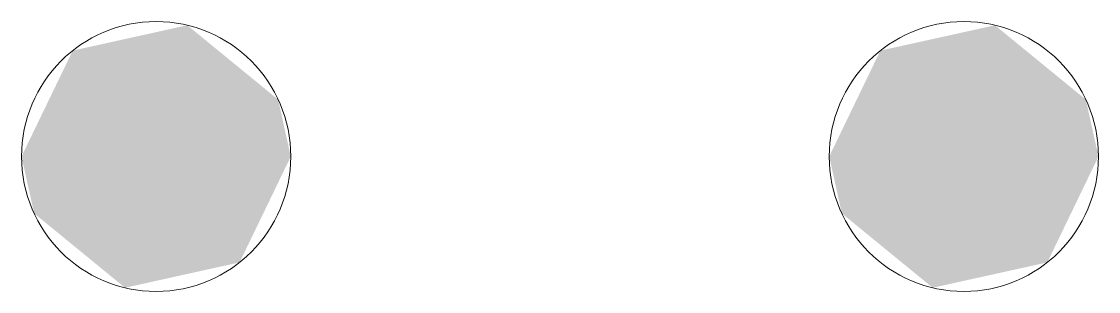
# Model space of a CAD drawing. Header units: millimetres. Extents: x -0.5 to 0.5, y -0.12 to 0.12.
import ezdxf

# ---------------------------------------------------------------- set-up
doc = ezdxf.new("R2010")
doc.units = ezdxf.units.MM
doc.linetypes.add('K5LT32768', pattern=[0])

msp = doc.modelspace()

# ---------------------------------------------------------------- hatches: boundary and pattern name
h = msp.add_hatch(color=7)
h.paths.add_polyline_path([(-0.25, 0), (-0.2975, -0.0981), (-0.4039, -0.1216), (-0.4883, -0.0527), (-0.5, 0), (-0.4525, 0.0981), (-0.3461, 0.1216), (-0.2617, 0.0527)])
h.paths.add_polyline_path([(0.25, 0), (0.2975, 0.0981), (0.4039, 0.1216), (0.4883, 0.0527), (0.5, 0), (0.4525, -0.0981), (0.3461, -0.1216), (0.2617, -0.0527)])

# ---------------------------------------------------------------- linework, layer by layer
at = {"color": 7, "linetype": 'K5LT32768', "lineweight": 18}
for centre in [(-0.375, 0), (0.375, 0)]:
    msp.add_circle(centre, 0.125, dxfattribs=at)

doc.saveas('drawing.dxf')
